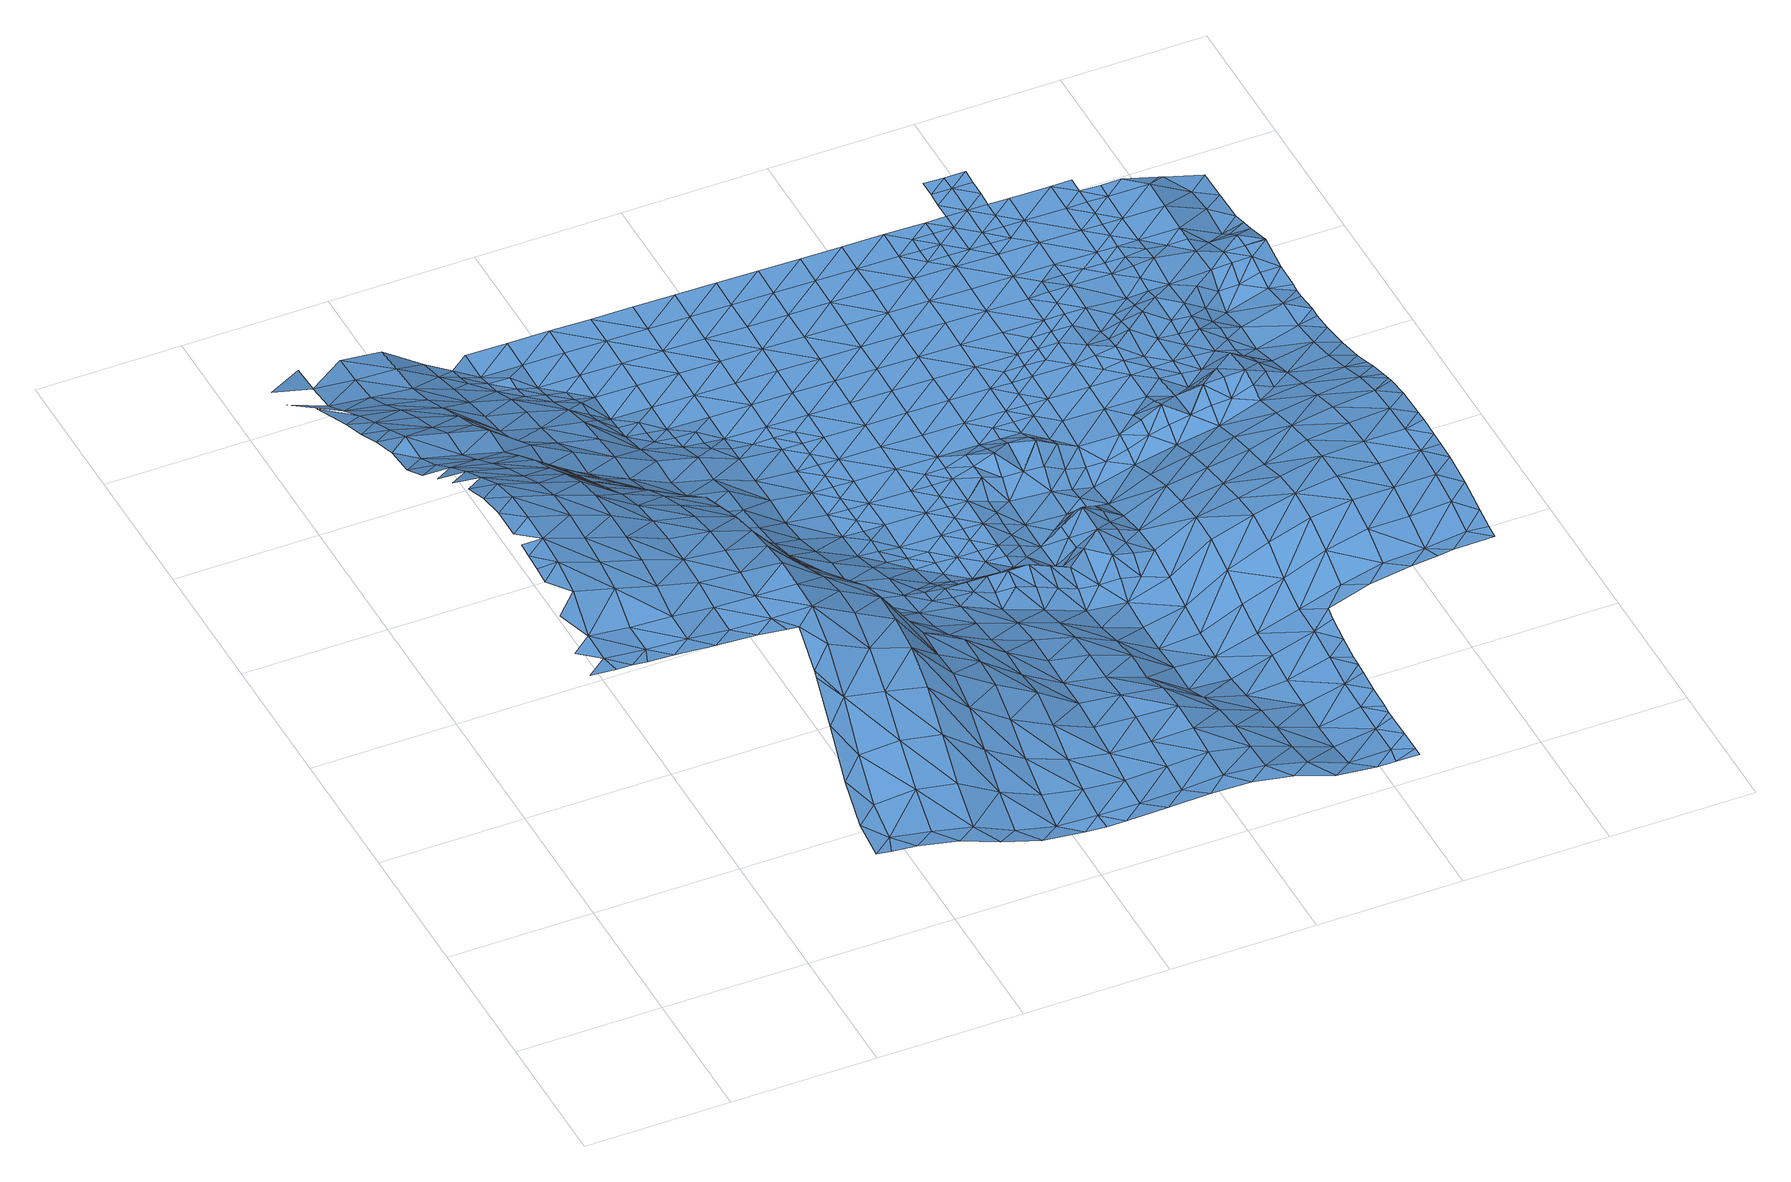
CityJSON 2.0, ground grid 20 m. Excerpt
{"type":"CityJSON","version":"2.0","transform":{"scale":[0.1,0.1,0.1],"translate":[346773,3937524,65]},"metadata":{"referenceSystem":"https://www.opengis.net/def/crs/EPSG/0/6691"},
"CityObjects":{
"waterbody1":{"type":"WaterBody","attributes":{"name":"8","class":"1140","function":"1","WaterBodyRiverFloodingRiskAttribute.description":"4","WaterBodyRiverFloodingRiskAttribute.rankOrg":"1","WaterBodyRiverFloodingRiskAttribute.adminType":"2","WaterBodyRiverFloodingRiskAttribute.scale":"L1"},"geometry":[{"type":"MultiSurface","lod":"1","boundaries":[[[0,1,2]],[[3,2,4]],[[1,5,2]],[[4,6,7]],[[8,4,2]],[[5,8,2]],[[6,9,10]],[[11,10,9]],[[12,11,9]],[[13,8,5]],[[14,12,15]],[[12,9,15]],[[16,4,8]],[[6,4,17]],[[13,18,8]],[[19,20,21]],[[17,4,16]],[[20,15,21]],[[9,6,17]],[[22,19,23]],[[19,21,23]],[[18,24,8]],[[15,9,25]],[[8,24,16]],[[25,9,17]],[[15,26,21]],[[27,22,28]],[[22,23,28]],[[16,29,17]],[[21,26,23]],[[24,29,16]],[[15,25,30]],[[31,24,18]],[[27,28,32]],[[17,33,25]],[[15,30,26]],[[23,34,28]],[[29,33,17]],[[35,32,36]],[[28,37,32]],[[33,38,25]],[[36,39,40]],[[23,26,34]],[[34,37,28]],[[31,41,24]],[[30,25,38]],[[24,42,29]],[[32,43,36]],[[30,44,26]],[[37,43,32]],[[41,42,24]],[[45,46,47]],[[46,39,47]],[[26,44,34]],[[29,48,33]],[[36,49,39]],[[30,38,50]],[[42,48,29]],[[51,45,47]],[[52,45,51]],[[30,50,44]],[[49,36,43]],[[33,53,38]],[[54,47,39]],[[34,55,37]],[[41,31,56]],[[52,57,58]],[[48,53,33]],[[59,55,34]],[[52,51,57]],[[59,34,44]],[[60,39,49]],[[47,54,51]],[[61,62,63]],[[58,64,65]],[[50,38,53]],[[41,66,42]],[[54,39,60]],[[58,57,64]],[[67,57,51]],[[68,49,43]],[[63,69,61]],[[50,70,44]],[[43,37,71]],[[72,73,62]],[[65,74,75]],[[41,56,66]],[[71,37,55]],[[42,76,48]],[[71,68,43]],[[77,61,69]],[[72,62,61]],[[65,64,74]],[[44,70,59]],[[66,76,42]],[[78,66,56]],[[49,68,60]],[[50,53,79]],[[80,75,81]],[[74,81,75]],[[51,54,67]],[[82,83,73]],[[70,50,79]],[[48,84,53]],[[82,73,72]],[[76,84,48]],[[85,54,60]],[[59,86,55]],[[64,87,74]],[[88,89,83]],[[57,67,90]],[[64,57,87]],[[82,88,83]],[[91,66,78]],[[92,61,77]],[[86,71,55]],[[93,79,53]],[[94,85,60]],[[89,88,95]],[[87,57,90]],[[84,96,53]],[[94,60,68]],[[59,70,97]],[[98,99,100]],[[54,101,67]],[[96,93,53]],[[74,102,81]],[[88,103,95]],[[86,59,97]],[[72,61,104]],[[105,68,71]],[[79,93,70]],[[106,66,91]],[[102,100,81]],[[91,95,103]],[[107,90,67]],[[108,109,110]],[[86,105,71]],[[82,72,104]],[[76,66,106]],[[61,92,104]],[[74,87,111]],[[77,112,92]],[[113,84,76]],[[114,94,68]],[[70,115,97]],[[106,116,76]],[[106,91,103]],[[93,115,70]],[[54,85,101]],[[105,114,68]],[[74,111,102]],[[88,82,117]],[[116,113,76]],[[117,82,104]],[[118,85,94]],[[84,119,96]],[[115,120,97]],[[67,101,107]],[[97,121,86]],[[122,100,102]],[[123,124,88]],[[87,90,125]],[[113,119,84]],[[87,126,111]],[[98,100,127]],[[103,124,106]],[[120,121,97]],[[128,92,112]],[[88,117,123]],[[103,88,124]],[[125,90,107]],[[129,105,86]],[[118,94,114]],[[127,100,122]],[[85,130,101]],[[104,92,128]],[[131,117,104]],[[111,126,102]],[[118,130,85]],[[108,98,132]],[[128,131,104]],[[133,115,93]],[[124,134,106]],[[93,96,135]],[[132,98,127]],[[136,107,101]],[[87,125,126]],[[137,123,117]],[[102,138,122]],[[130,139,101]],[[135,96,119]],[[126,138,102]],[[133,120,115]],[[140,113,116]],[[114,105,129]],[[131,137,117]],[[116,106,141]],[[86,121,129]],[[142,118,114]],[[128,112,143]],[[144,127,122]],[[145,108,132]],[[140,119,113]],[[146,124,123]],[[147,121,120]],[[106,134,141]],[[148,142,114]],[[137,149,123]],[[93,135,133]],[[148,114,129]],[[150,130,118]],[[151,132,127]],[[101,139,136]],[[125,152,126]],[[144,122,138]],[[149,146,123]],[[140,116,141]],[[125,107,152]],[[153,131,128]],[[154,128,143]],[[152,107,136]],[[155,129,121]],[[140,156,119]],[[130,150,139]],[[120,133,147]],[[153,137,131]],[[126,157,138]],[[151,127,144]],[[146,158,124]],[[132,159,145]],[[152,157,126]],[[135,119,156]],[[160,141,134]],[[161,155,121]],[[134,124,158]],[[118,142,150]],[[135,162,133]],[[163,136,139]],[[121,147,161]],[[153,128,154]],[[164,149,137]],[[159,132,151]],[[157,165,138]],[[166,162,135]],[[138,167,144]],[[143,168,154]],[[141,160,140]],[[133,162,147]],[[169,163,139]],[[135,156,166]],[[167,151,144]],[[148,129,170]],[[171,146,149]],[[139,150,169]],[[160,134,158]],[[172,145,159]],[[173,156,140]],[[164,137,153]],[[142,148,170]],[[160,173,140]],[[129,155,170]],[[167,138,165]],[[174,150,142]],[[147,175,161]],[[170,176,142]],[[177,159,151]],[[152,136,178]],[[152,179,157]],[[171,149,164]],[[180,158,146]],[[181,154,168]],[[175,155,161]],[[156,182,166]],[[183,147,162]],[[178,136,163]],[[173,182,156]],[[153,154,181]],[[150,184,169]],[[180,160,158]],[[185,172,159]],[[157,186,165]],[[187,146,171]],[[151,167,188]],[[175,147,183]],[[174,142,176]],[[174,184,150]],[[189,170,155]],[[182,190,166]],[[166,191,162]],[[177,151,188]],[[192,163,169]],[[152,178,179]],[[164,153,193]],[[193,153,181]],[[190,191,166]],[[146,187,180]],[[168,194,181]],[[195,189,155]],[[162,191,183]],[[184,192,169]],[[180,196,160]],[[170,189,176]],[[185,159,177]],[[155,175,195]],[[157,179,186]],[[171,164,197]],[[173,160,196]],[[198,182,173]],[[197,164,193]],[[167,165,199]],[[178,163,192]],[[196,198,173]],[[199,200,167]],[[178,201,179]],[[189,202,176]],[[194,203,181]],[[165,186,199]],[[177,188,204]],[[205,193,181]],[[206,171,197]],[[188,167,200]],[[207,185,177]],[[174,176,202]],[[187,171,208]],[[209,207,177]],[[174,210,184]],[[183,191,211]],[[209,177,204]],[[175,183,212]],[[201,178,192]],[[205,197,193]],[[213,196,180]],[[204,188,200]],[[214,203,194]],[[171,206,208]],[[195,175,212]],[[215,189,195]],[[180,187,213]],[[183,211,212]],[[182,198,216]],[[217,218,179]],[[190,182,219]],[[218,199,186]],[[210,174,202]],[[212,215,195]],[[213,187,208]],[[184,220,192]],[[181,203,205]],[[179,201,217]],[[219,182,216]],[[186,179,218]],[[221,204,200]],[[222,198,196]],[[191,223,211]],[[224,220,184]],[[199,225,200]],[[191,190,223]],[[224,184,210]],[[214,226,203]],[[206,197,227]],[[189,228,202]],[[229,221,200]],[[223,190,219]],[[218,230,199]],[[231,216,198]],[[197,205,227]],[[211,232,212]],[[196,213,233]],[[234,189,215]],[[235,210,202]],[[199,230,225]],[[229,200,225]],[[201,236,217]],[[237,213,208]],[[201,192,236]],[[238,205,203]],[[222,231,198]],[[239,206,227]],[[240,203,226]],[[196,233,222]],[[221,229,241]],[[208,206,237]],[[232,211,223]],[[217,242,218]],[[236,192,220]],[[243,215,212]],[[189,234,228]],[[244,224,210]],[[232,245,212]],[[240,238,203]],[[238,227,205]],[[237,206,239]],[[246,225,230]],[[213,247,233]],[[248,230,218]],[[249,248,218]],[[250,234,215]],[[217,251,242]],[[249,218,242]],[[219,216,252]],[[202,228,235]],[[253,220,224]],[[254,239,227]],[[255,246,230]],[[217,236,251]],[[252,216,231]],[[223,219,252]],[[243,212,245]],[[238,254,227]],[[244,210,235]],[[213,237,247]],[[244,253,224]],[[253,236,220]],[[240,226,256]],[[255,230,248]],[[255,257,246]],[[222,233,258]],[[259,242,251]],[[260,237,239]],[[232,223,261]],[[250,262,234]],[[254,263,239]],[[261,223,252]],[[236,264,251]],[[265,245,232]],[[233,247,258]],[[215,243,250]],[[261,266,232]],[[228,234,262]],[[263,260,239]],[[260,247,237]],[[267,268,222]],[[268,252,231]],[[264,269,251]],[[251,270,259]],[[271,240,256]],[[240,272,238]],[[273,244,235]],[[269,270,251]],[[222,258,267]],[[236,274,264]],[[231,222,268]],[[274,236,253]],[[235,228,273]],[[238,272,254]],[[265,232,266]],[[273,228,262]],[[261,252,275]],[[276,253,244]],[[243,245,277]],[[275,278,261]],[[279,266,261]],[[243,280,250]],[[258,247,281]],[[240,271,272]],[[282,264,274]],[[278,279,261]],[[256,283,271]],[[284,252,268]],[[254,285,263]],[[247,260,281]],[[286,276,244]],[[275,252,284]],[[245,265,277]],[[286,244,273]],[[274,253,287]],[[288,282,274]],[[280,243,277]],[[254,272,289]],[[262,250,280]],[[290,288,274]],[[263,291,260]],[[258,281,292]],[[290,274,287]],[[267,258,293]],[[294,275,284]],[[295,266,279]],[[266,296,265]],[[280,297,262]],[[287,253,276]],[[283,298,271]],[[291,281,260]],[[299,284,268]],[[254,289,285]],[[265,300,277]],[[295,296,266]],[[258,292,293]],[[301,286,273]],[[302,295,279]],[[268,267,299]],[[303,294,284]],[[298,304,271]],[[304,289,272]],[[273,262,301]],[[300,305,277]],[[306,287,276]],[[263,285,291]],[[305,307,277]],[[265,296,300]],[[272,271,304]],[[267,293,299]],[[301,262,297]],[[280,277,307]],[[299,308,284]],[[307,309,280]],[[310,297,280]],[[311,285,289]],[[276,312,306]],[[309,310,280]],[[283,313,298]],[[302,314,295]],[[304,315,289]],[[281,291,316]],[[292,281,317]],[[303,284,308]],[[318,286,301]],[[319,300,296]],[[315,311,289]],[[320,312,276]],[[311,291,285]],[[276,286,320]],[[321,301,297]],[[314,302,322]],[[314,323,295]],[[281,316,317]],[[324,321,297]],[[293,325,299]],[[320,286,318]],[[296,295,323]],[[297,310,324]],[[293,292,325]],[[326,319,296]],[[327,303,308]],[[328,316,291]],[[329,304,298]],[[326,296,323]],[[330,298,313]],[[292,317,325]],[[331,332,301]],[[331,301,321]],[[299,333,308]],[[318,301,332]],[[319,326,334]],[[335,312,320]],[[304,329,315]],[[336,320,318]],[[328,291,311]],[[327,308,337]],[[338,336,318]],[[338,318,332]],[[316,339,317]],[[333,337,308]],[[299,325,340]],[[341,335,320]],[[342,339,316]],[[339,325,317]],[[298,330,329]],[[342,316,328]],[[313,343,330]],[[329,344,315]],[[299,340,333]],[[320,336,341]],[[341,345,335]],[[346,340,325]],[[311,315,347]],[[339,346,325]],[[348,337,333]],[[343,349,330]],[[328,311,347]],[[350,329,330]],[[315,344,347]],[[333,351,348]],[[349,350,330]],[[342,328,352]],[[353,339,342]],[[328,347,352]],[[354,351,333]],[[340,346,355]],[[333,340,354]],[[344,329,350]],[[354,340,355]],[[343,356,349]],[[344,357,347]],[[342,352,358]],[[357,352,347]],[[346,339,353]],[[342,358,353]],[[344,350,359]],[[346,360,355]],[[361,351,354]],[[356,362,349]],[[344,359,357]],[[363,358,352]],[[349,364,350]],[[365,354,355]],[[346,353,366]],[[364,359,350]],[[360,365,355]],[[367,352,357]],[[368,353,358]],[[361,354,369]],[[346,366,360]],[[370,362,356]],[[363,352,367]],[[349,362,364]],[[353,368,366]],[[369,354,365]],[[368,358,363]],[[359,364,371]],[[357,359,372]],[[368,373,366]],[[366,374,360]],[[375,369,365]],[[370,376,362]],[[367,357,372]],[[374,365,360]],[[359,371,372]],[[362,377,364]],[[378,375,365]],[[379,380,367]],[[380,368,363]],[[381,376,370]],[[364,377,371]],[[366,373,374]],[[367,372,379]],[[363,367,380]],[[374,382,365]],[[362,376,377]],[[383,373,368]],[[380,384,368]],[[378,365,382]],[[381,385,376]],[[386,385,381]],[[371,377,387]],[[372,371,388]],[[389,390,391]],[[373,392,374]],[[389,378,382]],[[391,378,389]],[[379,372,388]],[[377,376,393]],[[371,387,388]],[[376,385,393]],[[368,384,383]],[[388,394,379]],[[379,395,380]],[[374,396,382]],[[377,397,387]],[[398,390,399]],[[400,377,393]],[[394,395,379]],[[395,384,380]],[[390,389,399]],[[401,398,399]],[[397,377,400]],[[373,383,392]],[[397,402,387]],[[382,403,389]],[[387,404,388]],[[405,406,407]],[[405,401,406]],[[404,387,402]],[[401,399,406]],[[374,392,396]],[[389,403,399]],[[395,408,384]],[[409,394,388]],[[384,410,383]],[[411,412,413]],[[414,409,388]],[[413,407,411]],[[414,388,404]],[[408,410,384]],[[407,406,411]],[[383,410,392]],[[382,396,403]],[[415,395,394]],[[416,415,394]],[[417,412,411]],[[394,409,416]],[[418,412,417]],[[419,418,420]],[[421,408,395]],[[399,403,422]],[[420,418,417]],[[406,399,423]],[[424,421,395]],[[424,395,415]],[[411,406,423]],[[396,425,403]],[[399,422,423]],[[426,417,411]],[[392,410,427]],[[396,392,425]],[[425,392,427]],[[421,428,408]],[[420,417,429]],[[408,430,410]],[[403,431,422]],[[411,423,432]],[[428,430,408]],[[426,411,432]],[[433,403,425]],[[434,423,422]],[[410,435,427]],[[429,417,426]],[[430,435,410]],[[431,403,433]],[[436,425,427]],[[421,437,428]],[[438,429,426]],[[422,431,434]],[[439,426,432]],[[432,423,440]],[[436,427,435]],[[433,425,436]],[[441,431,433]],[[440,423,434]],[[428,442,430]],[[438,426,443]],[[442,428,437]],[[439,443,426]],[[439,432,440]],[[441,433,436]],[[444,434,431]],[[442,445,430]],[[430,446,435]],[[445,446,430]],[[435,446,436]],[[437,447,442]],[[431,441,448]],[[449,443,439]],[[444,431,448]],[[444,450,434]],[[451,441,436]],[[440,434,450]],[[439,452,449]],[[453,445,442]],[[454,451,436]],[[451,448,441]],[[450,455,440]],[[454,436,446]],[[453,442,447]],[[439,440,455]],[[439,455,452]],[[453,456,445]],[[445,457,446]],[[451,458,448]],[[448,459,444]],[[456,457,445]],[[447,460,453]],[[458,459,448]],[[461,452,455]],[[454,446,457]],[[450,444,459]],[[453,460,462]],[[450,463,455]],[[462,464,453]],[[451,454,465]],[[466,458,451]],[[461,455,467]],[[463,450,459]],[[453,468,456]],[[454,457,465]],[[465,466,451]],[[469,459,458]],[[470,457,456]],[[455,471,467]],[[455,463,471]],[[453,464,468]],[[472,465,457]],[[469,458,466]],[[473,463,459]],[[469,474,459]],[[475,467,471]],[[464,462,476]],[[470,472,457]],[[456,468,470]],[[463,473,471]],[[477,475,471]],[[478,479,464]],[[464,479,468]],[[478,464,476]],[[466,465,472]],[[480,469,466]],[[459,474,473]],[[481,470,468]],[[479,481,468]],[[482,466,472]],[[477,471,483]],[[484,472,470]],[[471,473,483]],[[480,466,482]],[[474,469,480]],[[485,473,474]],[[470,481,484]],[[486,482,472]],[[487,488,489]],[[488,477,483]],[[487,477,488]],[[490,472,484]],[[491,483,473]],[[485,474,480]],[[486,472,490]],[[492,489,493]],[[494,495,482]],[[494,482,486]],[[489,488,493]],[[496,492,493]],[[497,488,483]],[[480,482,495]],[[491,473,485]],[[498,485,480]],[[499,496,500]],[[496,493,500]],[[501,499,500]],[[497,483,491]],[[480,495,498]],[[502,493,488]],[[497,503,488]],[[504,491,485]],[[505,501,500]],[[506,501,505]],[[507,504,485]],[[507,485,498]],[[508,506,505]],[[503,502,488]],[[502,500,493]],[[504,509,491]],[[509,510,491]],[[511,508,512]],[[508,505,512]],[[513,505,500]],[[497,491,510]],[[514,511,515]],[[515,511,512]],[[502,513,500]],[[516,503,497]],[[517,497,510]],[[505,518,512]],[[497,517,516]],[[513,518,505]],[[519,502,503]],[[512,520,515]],[[503,516,519]],[[521,513,502]],[[522,512,518]],[[502,519,521]],[[520,512,522]],[[523,518,513]],[[524,513,521]],[[513,524,523]],[[525,520,522]],[[523,526,518]],[[526,527,518]],[[522,518,527]],[[528,525,522]],[[529,522,527]],[[522,529,528]]]}]},
"waterbody2":{"type":"WaterBody","attributes":{"name":"8","class":"1140","function":"1","WaterBodyRiverFloodingRiskAttribute.description":"4","WaterBodyRiverFloodingRiskAttribute.rankOrg":"2","WaterBodyRiverFloodingRiskAttribute.adminType":"2","WaterBodyRiverFloodingRiskAttribute.scale":"L1"},"geometry":[{"type":"MultiSurface","lod":"1","boundaries":[[[209,204,221]],[[530,207,209]],[[209,221,530]],[[531,207,530]],[[221,241,530]],[[225,246,229]],[[532,530,241]],[[241,229,533]],[[229,246,533]],[[531,530,534]],[[532,241,533]],[[246,257,533]],[[534,530,532]],[[535,248,249]],[[249,242,535]],[[535,242,259]],[[257,536,533]],[[533,537,532]],[[538,248,535]],[[255,248,538]],[[257,255,538]],[[259,270,535]],[[538,536,257]],[[537,533,536]],[[269,539,270]],[[540,535,270]],[[535,541,538]],[[269,264,539]],[[534,532,542]],[[264,282,539]],[[542,532,537]],[[538,543,536]],[[540,270,539]],[[282,288,539]],[[541,535,540]],[[543,538,541]],[[544,288,290]],[[537,545,542]],[[546,539,288]],[[539,547,540]],[[290,287,544]],[[537,536,545]],[[544,287,306]],[[545,536,543]],[[548,541,540]],[[546,288,544]],[[300,319,305]],[[306,312,544]],[[547,539,546]],[[307,305,549]],[[542,545,550]],[[305,319,549]],[[549,551,307]],[[548,540,547]],[[312,552,544]],[[543,541,548]],[[551,310,309]],[[309,307,551]],[[543,553,545]],[[319,334,549]],[[314,322,554]],[[555,321,324]],[[546,556,547]],[[335,552,312]],[[553,543,548]],[[324,310,555]],[[546,544,556]],[[323,314,557]],[[553,558,545]],[[310,551,555]],[[314,554,557]],[[550,545,558]],[[559,549,334]],[[544,552,556]],[[560,323,557]],[[326,323,560]],[[561,321,555]],[[331,321,561]],[[334,326,560]],[[554,562,557]],[[332,331,561]],[[335,345,552]],[[551,563,555]],[[551,549,563]],[[564,336,338]],[[565,547,556]],[[566,560,557]],[[559,334,560]],[[564,332,561]],[[338,332,564]],[[548,547,567]],[[550,558,568]],[[563,549,559]],[[566,557,562]],[[567,547,565]],[[345,569,552]],[[553,548,567]],[[563,570,555]],[[571,345,341]],[[555,572,561]],[[552,573,556]],[[341,336,571]],[[574,575,560]],[[553,576,558]],[[574,560,566]],[[577,566,562]],[[336,564,571]],[[572,564,561]],[[559,560,575]],[[569,573,552]],[[571,569,345]],[[577,562,578]],[[556,579,565]],[[580,581,559]],[[553,567,582]],[[559,581,563]],[[580,559,575]],[[573,579,556]],[[555,570,572]],[[576,553,582]],[[583,566,577]],[[584,571,564]],[[585,570,563]],[[565,586,567]],[[578,587,577]],[[588,585,563]],[[568,558,589]],[[563,581,588]],[[586,582,567]],[[590,583,577]],[[589,558,576]],[[571,584,569]],[[564,572,591]],[[587,590,577]],[[592,572,570]],[[593,592,570]],[[584,564,591]],[[570,585,593]],[[586,565,579]],[[594,576,582]],[[584,595,569]],[[596,591,572]],[[597,598,587]],[[587,598,590]],[[596,572,592]],[[599,582,586]],[[573,569,600]],[[576,601,589]],[[600,569,595]],[[602,586,579]],[[594,582,599]],[[603,596,592]],[[604,590,605]],[[596,606,591]],[[579,573,602]],[[590,598,605]],[[607,604,605]],[[597,608,598]],[[606,609,591]],[[602,573,600]],[[601,576,594]],[[610,595,584]],[[611,612,613]],[[611,607,612]],[[584,591,609]],[[608,597,614]],[[608,615,598]],[[598,615,605]],[[607,605,612]],[[603,616,596]],[[609,610,584]],[[612,617,613]],[[618,600,595]],[[619,617,620]],[[621,586,602]],[[619,613,617]],[[622,623,605]],[[605,623,612]],[[599,586,624]],[[622,605,615]],[[616,625,596]],[[626,620,617]],[[627,602,600]],[[586,621,624]],[[594,599,628]],[[623,629,612]],[[618,595,610]],[[630,617,612]],[[631,609,606]],[[628,632,594]],[[606,596,633]],[[599,624,628]],[[617,634,626]],[[601,594,632]],[[629,630,612]],[[616,635,625]],[[633,631,606]],[[627,600,618]],[[621,602,627]],[[596,625,633]],[[636,610,609]],[[623,637,629]],[[635,638,625]],[[634,617,630]],[[638,639,625]],[[621,627,640]],[[624,621,641]],[[624,642,628]],[[639,643,625]],[[625,643,633]],[[637,413,629]],[[636,609,631]],[[644,634,630]],[[621,640,641]],[[412,630,629]],[[645,632,628]],[[618,610,646]],[[618,647,627]],[[413,412,629]],[[637,407,413]],[[643,648,633]],[[646,647,618]],[[642,624,641]],[[649,631,633]],[[610,636,646]],[[627,650,640]],[[418,419,630]],[[418,630,412]],[[644,630,419]],[[650,641,640]],[[645,628,642]],[[651,636,631]],[[648,643,652]],[[649,633,648]],[[650,627,647]],[[650,653,641]],[[641,654,642]],[[652,655,648]],[[651,631,649]],[[646,636,651]],[[653,654,641]],[[656,649,648]],[[646,657,647]],[[642,658,645]],[[659,656,648]],[[648,655,659]],[[646,651,660]],[[661,651,649]],[[647,662,650]],[[663,661,649]],[[649,656,663]],[[658,642,654]],[[646,660,657]],[[664,653,650]],[[665,660,651]],[[647,657,662]],[[653,664,654]],[[665,651,661]],[[650,662,664]],[[665,666,660]],[[664,667,654]],[[654,668,658]],[[665,661,669]],[[667,668,654]],[[657,670,662]],[[657,660,670]],[[670,660,666]],[[669,671,665]],[[672,671,669]],[[673,664,662]],[[674,667,664]],[[671,675,665]],[[676,673,662]],[[666,665,675]],[[673,674,664]],[[662,670,676]],[[677,668,667]],[[678,677,667]],[[678,667,674]],[[670,666,679]],[[666,675,679]],[[680,674,673]],[[681,668,677]],[[675,682,679]],[[683,684,670]],[[676,684,673]],[[670,679,683]],[[676,670,684]],[[685,680,673]],[[682,686,679]],[[677,687,681]],[[688,685,673]],[[689,683,679]],[[686,689,679]],[[682,690,686]],[[687,691,681]],[[673,684,688]],[[689,692,683]],[[693,684,683]],[[692,693,683]],[[694,681,691]],[[695,685,688]],[[696,684,693]],[[684,697,688]],[[696,697,684]],[[695,688,698]],[[697,698,688]],[[693,699,696]],[[699,700,696]],[[697,701,698]],[[702,701,703]],[[702,698,701]],[[700,704,696]],[[696,704,697]],[[701,705,703]],[[706,703,705]],[[707,701,697]],[[700,708,704]],[[709,705,701]],[[697,704,707]],[[708,710,704]],[[711,701,707]],[[710,712,704]],[[704,712,707]],[[708,713,710]],[[701,711,709]],[[712,714,707]],[[714,715,707]],[[711,707,715]],[[716,717,711]],[[711,717,709]],[[716,711,715]],[[718,709,717]]]}]},
"waterbody3":{"type":"WaterBody","attributes":{"name":"8","class":"1140","function":"1","WaterBodyRiverFloodingRiskAttribute.description":"4","WaterBodyRiverFloodingRiskAttribute.rankOrg":"2","WaterBodyRiverFloodingRiskAttribute.adminType":"2","WaterBodyRiverFloodingRiskAttribute.scale":"L1"},"geometry":[{"type":"MultiSurface","lod":"1","boundaries":[[[719,720,303]],[[719,322,720]],[[302,279,278]],[[294,303,720]],[[278,275,720]],[[302,278,720]],[[322,302,720]],[[294,720,275]]]}]},
"waterbody4":{"type":"WaterBody","attributes":{"name":"8","class":"1140","function":"1","WaterBodyRiverFloodingRiskAttribute.description":"4","WaterBodyRiverFloodingRiskAttribute.rankOrg":"3","WaterBodyRiverFloodingRiskAttribute.adminType":"2","WaterBodyRiverFloodingRiskAttribute.scale":"L1"},"geometry":[{"type":"MultiSurface","lod":"1","boundaries":[[[562,554,721]],[[554,722,721]],[[554,322,722]],[[722,322,719]],[[722,303,327]],[[337,721,327]],[[719,303,722]],[[327,721,722]]]}]},
"waterbody5":{"type":"WaterBody","attributes":{"name":"8","class":"1140","function":"1","WaterBodyRiverFloodingRiskAttribute.description":"4","WaterBodyRiverFloodingRiskAttribute.rankOrg":"4","WaterBodyRiverFloodingRiskAttribute.adminType":"2","WaterBodyRiverFloodingRiskAttribute.scale":"L1"},"geometry":[{"type":"MultiSurface","lod":"1","boundaries":[[[351,723,724]],[[348,351,724]],[[587,578,723]],[[721,348,724]],[[723,578,724]],[[578,562,724]],[[562,721,724]],[[348,721,337]]]}]},
"waterbody6":{"type":"WaterBody","attributes":{"name":"8","class":"1140","function":"1","WaterBodyRiverFloodingRiskAttribute.description":"4","WaterBodyRiverFloodingRiskAttribute.rankOrg":"3","WaterBodyRiverFloodingRiskAttribute.adminType":"2","WaterBodyRiverFloodingRiskAttribute.scale":"L1"},"geometry":[{"type":"MultiSurface","lod":"1","boundaries":[[[588,581,725]],[[725,585,588]],[[585,725,726]],[[593,585,726]],[[726,592,593]],[[725,620,726]],[[727,613,725]],[[607,727,728]],[[727,611,613]],[[613,619,725]],[[619,620,725]],[[729,726,620]],[[583,604,728]],[[581,727,725]],[[580,727,581]],[[729,603,726]],[[580,575,727]],[[727,575,728]],[[575,574,728]],[[574,566,728]],[[583,590,604]],[[728,604,607]],[[728,566,583]],[[611,727,607]],[[729,616,603]],[[603,592,726]]]}]},
"waterbody7":{"type":"WaterBody","attributes":{"name":"8","class":"1140","function":"1","WaterBodyRiverFloodingRiskAttribute.description":"4","WaterBodyRiverFloodingRiskAttribute.rankOrg":"3","WaterBodyRiverFloodingRiskAttribute.adminType":"2","WaterBodyRiverFloodingRiskAttribute.scale":"L1"},"geometry":[{"type":"MultiSurface","lod":"1","boundaries":[[[361,369,730]],[[361,723,351]],[[723,361,730]],[[597,723,730]],[[723,597,587]],[[375,378,731]],[[391,731,378]],[[391,390,731]],[[401,732,733]],[[637,622,732]],[[390,733,731]],[[731,369,375]],[[733,390,398]],[[733,398,401]],[[405,732,401]],[[732,405,407]],[[732,407,637]],[[622,637,623]],[[622,615,732]],[[732,615,733]],[[608,733,615]],[[608,614,733]],[[733,614,731]],[[614,369,731]],[[730,369,614]],[[597,730,614]]]}]},
"waterbody8":{"type":"WaterBody","attributes":{"name":"8","class":"1140","function":"1","WaterBodyRiverFloodingRiskAttribute.description":"4","WaterBodyRiverFloodingRiskAttribute.rankOrg":"4","WaterBodyRiverFloodingRiskAttribute.adminType":"2","WaterBodyRiverFloodingRiskAttribute.scale":"L1"},"geometry":[{"type":"MultiSurface","lod":"1","boundaries":[[[419,734,644]],[[635,616,735]],[[736,737,734]],[[734,737,738]],[[644,734,738]],[[626,634,735]],[[634,638,735]],[[738,638,634]],[[729,626,735]],[[729,620,626]],[[729,735,616]],[[738,634,644]],[[737,638,738]],[[735,638,635]]]}]},
"waterbody9":{"type":"WaterBody","attributes":{"name":"8","class":"1140","function":"1","WaterBodyRiverFloodingRiskAttribute.description":"4","WaterBodyRiverFloodingRiskAttribute.rankOrg":"3","WaterBodyRiverFloodingRiskAttribute.adminType":"2","WaterBodyRiverFloodingRiskAttribute.scale":"L1"},"geometry":[{"type":"MultiSurface","lod":"1","boundaries":[[[739,740,741]],[[742,743,744]],[[743,742,745]],[[745,742,746]],[[745,746,736]],[[734,419,745]],[[669,661,663]],[[671,672,747]],[[682,671,747]],[[748,749,750]],[[751,750,749]],[[752,753,754]],[[506,508,755]],[[741,755,756]],[[506,755,501]],[[755,741,501]],[[499,501,741]],[[741,496,499]],[[757,758,759]],[[467,475,758]],[[475,487,758]],[[487,475,477]],[[487,489,758]],[[758,489,759]],[[759,489,492]],[[492,496,759]],[[741,759,496]],[[759,741,740]],[[749,760,761]],[[756,739,741]],[[762,763,764]],[[765,766,767]],[[699,693,768]],[[768,693,692]],[[692,689,768]],[[769,768,689]],[[769,689,686]],[[686,690,769]],[[770,771,772]],[[773,774,746]],[[772,672,775]],[[663,656,775]],[[655,746,774]],[[659,655,774]],[[736,655,776]],[[737,736,776]],[[737,639,638]],[[639,737,776]],[[639,776,643]],[[652,643,776]],[[652,776,655]],[[774,656,659]],[[656,774,775]],[[775,774,772]],[[773,772,774]],[[773,770,772]],[[751,777,750]],[[759,740,757]],[[763,762,777]],[[750,777,742]],[[777,773,742]],[[773,777,770]],[[762,770,777]],[[771,767,772]],[[747,772,767]],[[747,767,690]],[[767,766,690]],[[690,766,769]],[[766,778,769]],[[778,779,769]],[[780,779,778]],[[781,778,766]],[[765,781,766]],[[782,781,765]],[[752,756,755]],[[753,752,755]],[[753,755,508]],[[783,784,779]],[[785,779,784]],[[779,785,768]],[[768,785,700]],[[708,700,785]],[[786,467,758]],[[751,763,777]],[[787,751,761]],[[787,761,740]],[[761,751,749]],[[748,750,744]],[[443,788,743]],[[742,744,750]],[[745,429,743]],[[742,773,746]],[[736,746,655]],[[420,745,419]],[[420,429,745]],[[743,429,438]],[[438,443,743]],[[761,757,740]],[[760,757,761]],[[768,700,699]],[[669,663,775]],[[775,672,669]],[[772,747,672]],[[690,682,747]],[[786,758,757]],[[745,736,734]],[[713,708,785]],[[671,682,675]],[[769,779,768]],[[785,784,789]],[[780,783,779]],[[790,783,780]],[[789,713,785]],[[788,744,743]]]}]},
"waterbody10":{"type":"WaterBody","attributes":{"name":"8","class":"1140","function":"1","WaterBodyRiverFloodingRiskAttribute.description":"4","WaterBodyRiverFloodingRiskAttribute.rankOrg":"4","WaterBodyRiverFloodingRiskAttribute.adminType":"2","WaterBodyRiverFloodingRiskAttribute.scale":"L1"},"geometry":[{"type":"MultiSurface","lod":"1","boundaries":[[[791,786,757]],[[791,467,786]],[[749,748,792]],[[452,749,792]],[[452,791,749]],[[452,461,791]],[[757,760,791]],[[461,467,791]],[[449,452,792]],[[449,792,443]],[[788,443,792]],[[744,788,792]],[[748,744,792]],[[760,749,791]]]}]},
"waterbody11":{"type":"WaterBody","attributes":{"name":"8","class":"1140","function":"1","WaterBodyRiverFloodingRiskAttribute.description":"4","WaterBodyRiverFloodingRiskAttribute.rankOrg":"3","WaterBodyRiverFloodingRiskAttribute.adminType":"2","WaterBodyRiverFloodingRiskAttribute.scale":"L1"},"geometry":[{"type":"MultiSurface","lod":"1","boundaries":[[[695,793,685]],[[793,703,794]],[[703,706,794]],[[702,703,793]],[[793,698,702]],[[695,698,793]],[[795,691,687]],[[694,691,794]],[[694,794,796]],[[797,796,794]],[[798,797,794]],[[799,797,798]],[[800,797,799]],[[801,797,800]],[[801,802,803]],[[803,796,797]],[[801,803,797]],[[798,794,706]],[[794,691,793]],[[687,677,795]],[[691,685,793]],[[795,674,680]],[[678,795,677]],[[678,674,795]],[[680,685,795]],[[691,795,685]]]}]},
"waterbody12":{"type":"WaterBody","attributes":{"name":"8","class":"1140","function":"1","WaterBodyRiverFloodingRiskAttribute.description":"4","WaterBodyRiverFloodingRiskAttribute.rankOrg":"4","WaterBodyRiverFloodingRiskAttribute.adminType":"2","WaterBodyRiverFloodingRiskAttribute.scale":"L1"},"geometry":[{"type":"MultiSurface","lod":"1","boundaries":[[[804,782,764]],[[805,806,807]],[[806,805,808]],[[807,806,809]],[[789,784,810]],[[784,811,810]],[[784,783,811]],[[783,790,811]],[[754,790,812]],[[756,752,804]],[[813,790,754]],[[814,805,807]],[[753,511,813]],[[514,515,814]],[[811,514,814]],[[811,813,514]],[[511,514,813]],[[753,508,511]],[[740,739,815]],[[787,740,815]],[[763,787,815]],[[816,767,771]],[[765,767,816]],[[782,765,816]],[[781,782,812]],[[804,812,782]],[[804,754,812]],[[752,754,804]],[[739,756,815]],[[804,815,756]],[[804,764,815]],[[809,817,807]],[[814,807,811]],[[515,818,814]],[[818,515,520]],[[810,713,789]],[[819,713,810]],[[817,819,810]],[[807,817,810]],[[807,810,811]],[[820,821,822]],[[822,821,808]],[[822,808,805]],[[753,813,754]],[[781,780,778]],[[813,811,790]],[[812,790,780]],[[770,762,771]],[[771,762,816]],[[782,816,764]],[[780,781,812]],[[764,763,815]],[[762,764,816]],[[787,763,751]],[[818,805,814]],[[823,806,808]],[[821,824,808]],[[808,824,823]]]}]},
"waterbody13":{"type":"WaterBody","attributes":{"name":"8","class":"1140","function":"1","WaterBodyRiverFloodingRiskAttribute.description":"4","WaterBodyRiverFloodingRiskAttribute.rankOrg":"3","WaterBodyRiverFloodingRiskAttribute.adminType":"2","WaterBodyRiverFloodingRiskAttribute.scale":"L1"},"geometry":[{"type":"MultiSurface","lod":"1","boundaries":[[[825,826,827]],[[827,828,825]],[[827,829,828]],[[829,827,830]],[[831,829,830]],[[831,830,832]],[[819,817,833]],[[826,834,835]],[[836,832,830]],[[713,819,710]],[[806,832,836]],[[837,717,838]],[[809,836,817]],[[836,833,817]],[[836,835,833]],[[834,833,835]],[[833,834,712]],[[714,712,834]],[[715,714,834]],[[838,715,834]],[[716,715,838]],[[716,838,717]],[[809,806,836]],[[836,830,835]],[[826,839,840]],[[839,826,825]],[[840,837,838]],[[832,841,831]],[[835,830,827]],[[826,835,827]],[[840,838,826]],[[833,710,819]],[[710,833,712]],[[826,838,834]],[[832,806,823]],[[841,823,824]],[[823,841,832]]]}]},
"waterbody14":{"type":"WaterBody","attributes":{"name":"8","class":"1140","function":"1","WaterBodyRiverFloodingRiskAttribute.description":"4","WaterBodyRiverFloodingRiskAttribute.rankOrg":"3","WaterBodyRiverFloodingRiskAttribute.adminType":"2","WaterBodyRiverFloodingRiskAttribute.scale":"L1"},"geometry":[{"type":"MultiSurface","lod":"1","boundaries":[[[820,822,842]],[[820,842,528]],[[818,842,805]],[[525,528,842]],[[822,805,842]],[[842,520,525]],[[818,520,842]]]}]}
},
"vertices":[
[20,252,345],[55,251,343],[49,274,345],[21,298,345],[50,321,345],[77,251,342],[51,367,382],[22,344,370],[106,273,340],[51,413,394],[23,390,390],[23,413,393],[23,437,396],[97,250,341],[24,460,396],[52,459,397],[106,320,340],[107,366,367],[134,250,339],[25,529,394],[24,483,396],[53,505,396],[26,575,382],[54,552,392],[162,272,338],[108,412,375],[110,504,380],[27,621,362],[55,598,378],[163,319,338],[109,458,378],[190,249,335],[55,644,353],[164,365,352],[110,551,376],[27,668,336],[56,690,327],[111,597,360],[165,411,358],[57,737,297],[28,714,307],[219,271,333],[220,318,333],[112,643,336],[166,504,359],[30,806,250],[29,760,277],[58,783,266],[221,364,338],[113,689,312],[165,457,360],[59,829,241],[31,853,241],[221,410,340],[114,782,255],[168,596,343],[247,248,332],[59,875,241],[31,899,224],[167,550,356],[114,736,284],[328,38,136],[300,62,147],[300,16,136],[60,921,216],[32,945,200],[276,270,332],[115,828,227],[169,688,294],[320,15,134],[223,503,330],[169,642,319],[329,85,152],[301,108,182],[61,968,192],[33,991,181],[276,317,332],[356,15,130],[286,247,328],[222,456,337],[5,1015,198],[62,1014,167],[330,131,198],[302,154,237],[277,363,335],[171,781,242],[224,595,303],[117,920,200],[331,177,256],[303,195,283],[116,874,227],[303,247,326],[385,37,126],[279,455,330],[170,735,270],[303,201,290],[278,409,335],[224,549,320],[63,1106,112],[7,1107,133],[62,1060,140],[172,827,212],[118,1013,157],[331,223,307],[386,84,158],[225,641,278],[332,270,332],[173,873,212],[64,1153,103],[65,1199,98],[7,1153,118],[118,967,180],[413,14,118],[334,362,331],[226,687,252],[280,502,318],[333,316,332],[386,130,202],[227,734,227],[335,408,322],[280,548,301],[281,594,280],[119,1059,130],[387,176,246],[388,222,280],[173,919,185],[174,966,163],[120,1105,106],[442,36,114],[282,640,254],[228,780,202],[442,83,148],[121,1152,98],[336,501,298],[389,269,301],[335,454,312],[229,872,169],[443,129,192],[175,1012,141],[228,826,169],[390,361,289],[390,315,301],[283,733,194],[469,13,97],[176,1058,118],[122,1198,94],[445,221,262],[337,547,278],[283,686,224],[444,175,233],[284,779,166],[177,1104,101],[230,918,139],[499,82,115],[498,35,89],[339,639,225],[391,407,265],[231,965,119],[445,268,272],[177,1151,97],[446,314,272],[338,593,258],[393,500,219],[286,871,138],[500,128,148],[232,1011,107],[392,453,242],[232,1057,95],[526,12,80],[285,825,138],[339,685,188],[501,174,180],[178,1197,89],[447,360,255],[341,778,129],[394,592,165],[340,732,155],[234,1150,64],[287,918,116],[287,964,105],[502,267,195],[555,35,75],[448,406,227],[394,546,192],[342,824,110],[235,1196,49],[288,1010,95],[501,220,200],[233,1103,80],[396,684,118],[449,452,198],[449,499,172],[343,870,110],[556,81,90],[583,11,74],[395,638,140],[503,313,195],[556,127,114],[504,359,178],[289,1056,80],[290,1102,57],[343,917,103],[397,731,105],[611,34,73],[262,1126,62],[612,80,80],[557,173,142],[263,1172,47],[558,219,163],[262,1149,54],[398,777,98],[450,545,145],[451,591,125],[559,266,164],[612,10,73],[452,637,109],[505,405,148],[344,963,95],[345,1009,79],[505,451,121],[399,869,84],[290,1126,51],[560,358,136],[506,498,104],[398,823,84],[318,1079,57],[639,10,73],[613,126,93],[453,730,92],[318,1102,51],[346,1055,56],[561,404,114],[507,544,97],[560,312,164],[453,684,98],[454,776,87],[400,916,66],[615,218,130],[669,79,75],[614,172,113],[668,33,73],[319,1125,51],[373,985,70],[508,636,77],[455,822,70],[508,590,93],[346,1078,50],[615,265,123],[374,1032,62],[373,1008,62],[509,683,60],[401,962,51],[562,450,100],[456,868,70],[670,125,83],[374,1055,50],[696,9,75],[374,1078,44],[616,311,123],[401,985,48],[671,217,93],[563,497,92],[510,729,51],[670,171,90],[429,938,51],[564,589,67],[564,543,84],[617,357,108],[618,403,99],[429,961,48],[429,984,48],[725,32,75],[726,78,78],[511,775,52],[457,915,51],[591,473,92],[512,867,48],[565,635,49],[591,496,88],[591,519,75],[566,682,44],[672,264,90],[457,938,48],[753,8,78],[619,450,90],[727,170,87],[512,821,48],[485,891,57],[485,937,48],[726,124,83],[485,914,48],[728,216,87],[673,310,90],[674,356,88],[619,473,87],[620,542,57],[621,588,44],[567,728,44],[781,31,80],[674,402,81],[593,612,47],[567,774,45],[620,519,71],[647,472,87],[782,77,82],[593,635,47],[513,891,46],[594,658,47],[675,449,66],[594,681,44],[595,704,44],[784,169,85],[541,890,44],[809,7,77],[648,541,51],[783,123,85],[729,263,80],[729,309,80],[568,820,44],[621,611,44],[569,866,44],[595,750,44],[648,518,64],[649,565,44],[595,727,44],[730,355,74],[649,588,44],[676,472,75],[785,216,79],[839,76,71],[838,30,76],[596,774,44],[596,797,44],[732,448,46],[650,611,44],[569,890,44],[597,843,44],[704,471,75],[597,820,44],[786,308,60],[731,401,61],[597,866,44],[785,262,60],[866,6,67],[840,122,69],[598,889,44],[787,354,48],[840,168,60],[732,471,65],[895,29,62],[895,75,52],[761,470,54],[841,215,43],[843,307,21],[789,447,24],[788,400,33],[923,5,48],[897,167,39],[842,261,21],[896,121,47],[844,399,15],[789,470,42],[951,28,41],[899,260,18],[952,74,31],[845,446,19],[844,353,15],[898,214,27],[899,306,18],[817,469,40],[979,4,43],[953,120,27],[954,166,28],[900,352,21],[901,398,29],[846,469,40],[1008,27,43],[1009,73,41],[874,468,34],[954,213,32],[955,259,37],[1004,4,43],[902,445,40],[957,351,48],[956,305,37],[1036,16,43],[1036,3,43],[1010,119,41],[1010,165,43],[903,491,48],[875,514,53],[874,491,54],[958,397,68],[1037,49,42],[1011,212,49],[1012,258,56],[958,444,82],[1037,96,41],[875,538,56],[903,537,45],[1037,84,41],[875,561,50],[1038,108,41],[959,490,82],[1038,142,42],[876,584,50],[904,583,33],[876,607,41],[1013,304,56],[1039,188,46],[1013,350,71],[905,630,16],[877,653,18],[877,630,18],[1039,173,45],[1040,234,52],[1039,202,48],[906,676,7],[877,676,14],[878,699,29],[906,699,22],[1041,280,66],[960,536,72],[961,582,62],[1040,265,61],[1015,443,102],[962,675,24],[1014,396,94],[1069,303,76],[934,698,22],[1070,349,97],[1017,535,82],[962,629,44],[1016,489,94],[1017,581,72],[1071,396,113],[1072,442,117],[1097,279,86],[963,698,31],[1019,674,37],[1018,628,57],[1073,488,109],[1126,302,92],[991,697,45],[1074,580,81],[1127,348,112],[1128,395,122],[1154,279,95],[1073,534,93],[1019,697,52],[1075,627,66],[1129,487,123],[1048,696,58],[1183,301,96],[1128,441,126],[1076,673,48],[1183,347,113],[1184,394,123],[1130,533,113],[1131,579,101],[1190,278,99],[1076,696,64],[1211,278,102],[1132,626,85],[1239,300,104],[1185,440,127],[1186,486,127],[1104,695,66],[1240,346,117],[1187,532,121],[1241,393,125],[1132,672,70],[1242,439,128],[1188,625,95],[1187,578,112],[1133,695,77],[1267,277,104],[1161,694,65],[1267,294,107],[1268,323,111],[1243,531,125],[1269,369,121],[1242,485,128],[1189,671,78],[1270,415,126],[1244,577,119],[1270,461,128],[1161,718,72],[1190,717,60],[1162,741,68],[1270,441,127],[1245,624,104],[1162,764,59],[1191,763,43],[1271,492,127],[1271,508,126],[1163,787,43],[1246,670,85],[1272,554,122],[1163,810,35],[1191,810,27],[1163,833,35],[1247,762,55],[1246,716,68],[1273,600,111],[1192,856,27],[1164,856,35],[1273,592,113],[1164,879,28],[1273,615,106],[1274,646,95],[1165,902,32],[1193,902,14],[1248,809,45],[1165,926,49],[1193,925,31],[1274,693,76],[1274,665,87],[1249,855,45],[1275,739,61],[1222,925,32],[1276,785,50],[1250,901,34],[1277,831,45],[1276,813,47],[1250,924,42],[1277,862,41],[1278,877,39],[1278,924,42],[1278,888,40],
[291,1149,44],[291,1195,44],[347,1148,44],[346,1101,44],[348,1194,44],[402,1008,44],[403,1100,44],[404,1147,44],[402,1054,44],[457,961,44],[458,1007,44],[459,1053,44],[405,1193,44],[460,1099,44],[513,914,44],[461,1146,44],[514,960,44],[515,1006,44],[516,1052,44],[622,634,44],[461,1192,44],[623,681,44],[570,913,44],[516,1099,44],[676,518,64],[623,727,44],[571,959,44],[677,541,44],[517,1145,44],[678,633,44],[678,587,44],[624,773,44],[705,517,64],[679,680,44],[625,819,44],[571,1005,44],[706,564,44],[572,1051,44],[518,1191,44],[627,912,44],[680,726,44],[626,865,44],[681,772,44],[627,958,44],[706,587,44],[706,610,44],[574,1144,44],[733,540,44],[733,517,64],[628,1004,44],[707,633,44],[707,656,44],[573,1098,44],[734,563,44],[682,864,44],[708,702,44],[629,1050,44],[761,516,54],[708,679,44],[575,1190,44],[762,563,33],[682,818,44],[709,748,44],[708,725,44],[630,1143,44],[683,911,44],[737,771,44],[790,516,43],[790,539,25],[630,1097,44],[684,957,44],[631,1189,44],[685,1003,44],[737,748,44],[763,586,33],[791,585,22],[738,817,44],[763,609,33],[818,539,46],[739,864,44],[740,910,44],[763,632,33],[792,631,22],[764,655,34],[818,515,63],[819,562,44],[765,748,55],[792,678,24],[741,956,44],[764,678,34],[765,701,55],[686,1049,44],[819,585,44],[820,608,20],[686,1096,44],[794,770,44],[793,701,45],[741,1002,44],[687,1142,44],[848,630,19],[849,677,20],[796,863,44],[688,1188,44],[795,816,44],[821,700,45],[794,747,55],[796,909,44],[848,607,43],[822,747,55],[822,770,44],[742,1048,44],[743,1095,44],[744,1141,44],[823,793,44],[850,700,43],[745,1187,44],[797,955,44],[798,1001,44],[851,815,44],[852,862,44],[799,1047,44],[853,908,44],[851,792,44],[800,1094,44],[800,1140,44],[879,792,44],[880,838,44],[855,1000,44],[801,1186,44],[880,815,44],[854,954,44],[881,884,44],[855,1046,44],[881,861,44],[856,1093,44],[910,907,44],[911,953,44],[857,1139,44],[858,1185,44],[909,884,44],[911,999,44],[938,906,44],[938,883,44],[913,1092,44],[885,1115,44],[938,929,44],[912,1045,44],[886,1162,44],[885,1138,44],[967,952,44],[913,1115,44],[914,1184,44],[967,929,44],[968,998,44],[969,1045,44],[942,1114,44],[995,952,45],[914,1161,44],[970,1091,44],[996,975,45],[995,928,45],[942,1161,44],[996,998,45],[997,1021,44],[943,1184,44],[970,1114,44],[1025,1044,44],[1026,1090,44],[998,1113,44],[1025,1020,45],[1053,1020,45],[1027,1136,44],[999,1136,44],[999,1160,44],[1082,1043,44],[1028,1182,44],[999,1183,44],[1083,1089,44],[1082,1019,45],[1084,1181,44],[1110,1042,44],[1084,1135,44],[1111,1065,44],[1110,1019,45],[1111,1088,44],[1112,1111,44],[1112,1135,44],[1112,1158,44],[1113,1181,44],
[648,495,84],[619,496,84],
[704,494,84],[676,495,84],
[761,493,72],[733,494,84],
[736,679,44],[737,725,44],[735,632,44],[734,586,44],[765,724,55],
[789,493,60],[846,492,60],[848,584,67],[847,538,67],
[878,722,52],[793,724,67],[879,746,41],[850,746,55],[850,723,67],
[1106,811,45],[1106,788,41],[1135,811,43],[964,767,44],[963,721,38],[992,744,41],[907,722,38],[907,768,44],[966,906,44],[1020,743,55],[1049,743,53],[1021,766,44],[1049,789,46],[1107,857,45],[1136,880,46],[1108,880,49],[1136,857,43],[1107,834,45],[1105,742,78],[1133,718,84],[1134,764,76],[1077,742,60],[1077,765,40],[1022,836,49],[1050,812,46],[1050,835,46],[1023,882,48],[1023,905,42],[994,882,49],[1025,997,46],[1024,951,45],[994,836,44],[994,859,49],[966,860,44],[965,813,44],[908,814,44],[909,861,44],[851,769,44],[1021,812,44],[1052,928,42],[1080,950,41],[1080,927,48],[1051,904,49],[1051,881,54],[1109,950,43],[1109,973,46],[1081,996,45],[1105,719,82],[1078,788,44],[992,720,52],[1110,996,48],[1108,927,50],
[1076,719,80],[1020,720,67],
[970,1137,44],[971,1183,44],[914,1138,44],[943,1207,44],[972,1229,44],[1000,1206,44],[1000,1229,44],[1001,1252,44],[972,1252,44],[944,1253,44],[944,1230,44],
[1079,858,47],[1222,971,49],[1223,1017,29],[1195,994,43],[1251,993,50],[1195,1018,44],[1138,995,51],[1137,949,44],[1080,904,55],[1136,903,50],[1194,948,48],[1078,811,47],[1022,859,54],[1167,1018,44],[1222,948,49],[1138,1018,48],[1279,970,50],[1279,971,50],[1251,970,50],[1252,1017,32],[1280,1016,32],
[1226,1156,28],[1197,1133,44],[1254,1132,12],[1282,1155,12],[1281,1108,16],[1253,1086,20],[1281,1062,17],[1252,1040,15],[1139,1042,44],[1139,1088,44],[1196,1087,44],[1195,1041,44],[1141,1157,44],[1140,1134,44],[1220,1156,30],[1169,1157,44],[1280,1037,26],
[1250,947,50]
]}
